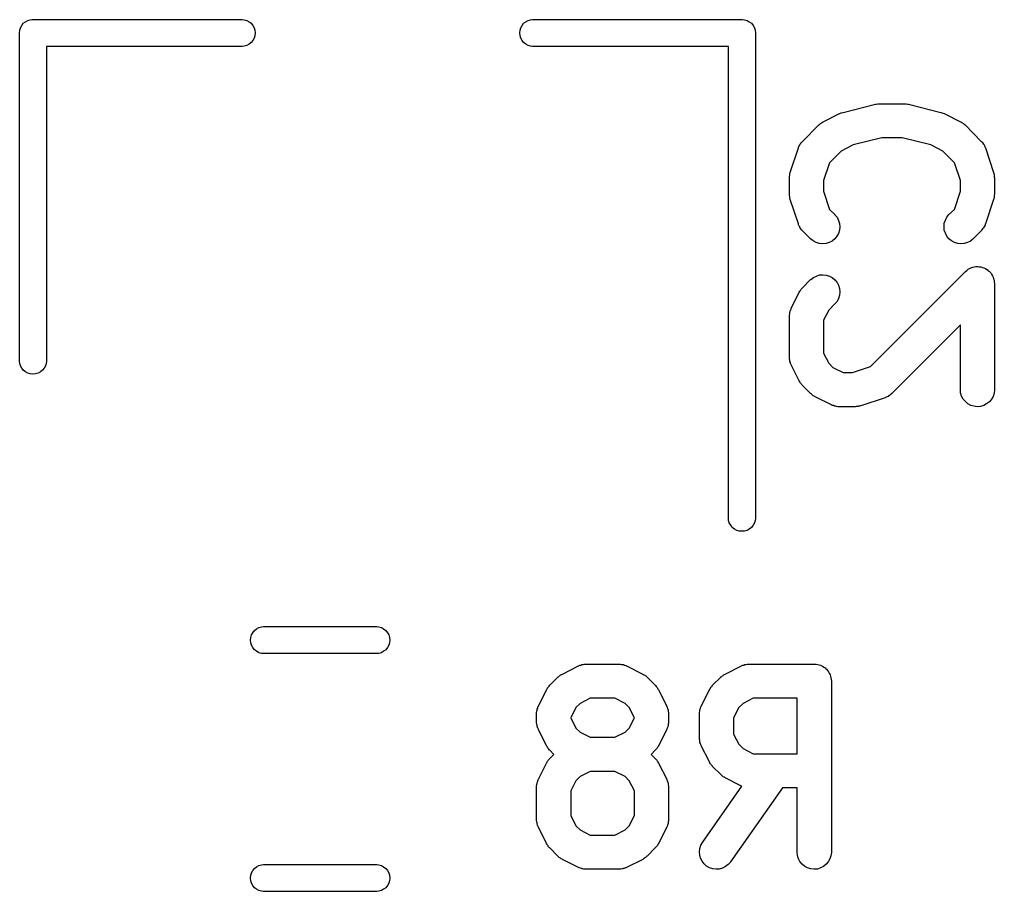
# Model space of a CAD drawing. Extents: x 99.2 to 141.2, y -118.7 to -76.
# Drawn here: x 125.76 to 130.106, y -110.015 to -106.13 of the extents above; entities that cross this region are included whole.
import ezdxf

# ---------------------------------------------------------------- set-up
doc = ezdxf.new("R2010")
doc.units = 0
doc.layers.add('BLACK', color=7, linetype='CONTINUOUS')

msp = doc.modelspace()

# ---------------------------------------------------------------- linework, layer by layer
at = {"layer": 'BLACK', "linetype": 'CONTINUOUS'}
for p, q in [((125.761, -106.178), (125.764, -106.167)), ((125.764, -106.167), (125.77, -106.157)), ((125.77, -106.157), (125.777, -106.147)), ((125.777, -106.147), (125.787, -106.14)), ((125.787, -106.14), (125.797, -106.134)), ((125.797, -106.134), (125.808, -106.131)), ((125.808, -106.131), (125.817, -106.13)), ((125.817, -106.13), (125.82, -106.13)), ((125.82, -106.13), (125.823, -106.13)), ((125.823, -106.13), (126.753, -106.13)), ((126.753, -106.13), (126.762, -106.131)), ((126.762, -106.131), (126.773, -106.134)), ((126.773, -106.134), (126.783, -106.14)), ((126.783, -106.14), (126.793, -106.147)), ((126.793, -106.147), (126.8, -106.157)), ((126.8, -106.157), (126.806, -106.167)), ((126.806, -106.167), (126.809, -106.178)), ((127.991, -106.178), (127.994, -106.167)), ((127.994, -106.167), (128, -106.157)), ((128, -106.157), (128.007, -106.147)), ((128.007, -106.147), (128.017, -106.14)), ((128.017, -106.14), (128.027, -106.134)), ((128.027, -106.134), (128.038, -106.131)), ((128.038, -106.131), (128.047, -106.13)), ((128.047, -106.13), (128.977, -106.13)), ((128.977, -106.13), (128.98, -106.13)), ((128.98, -106.13), (128.983, -106.13)), ((128.983, -106.13), (128.983, -106.13)), ((128.983, -106.13), (128.992, -106.131)), ((128.992, -106.131), (129.003, -106.134)), ((129.003, -106.134), (129.013, -106.14)), ((129.013, -106.14), (129.023, -106.147)), ((129.023, -106.147), (129.03, -106.157)), ((129.03, -106.157), (129.036, -106.167)), ((129.036, -106.167), (129.039, -106.178)), ((125.76, -106.19), (125.761, -106.178)), ((125.76, -106.193), (125.76, -106.19)), ((125.76, -107.653), (125.76, -106.193)), ((126.806, -106.213), (126.8, -106.223)), ((126.809, -106.202), (126.806, -106.213)), ((126.809, -106.178), (126.81, -106.19)), ((126.81, -106.19), (126.809, -106.202)), ((127.99, -106.19), (127.991, -106.178)), ((127.991, -106.202), (127.99, -106.19)), ((127.994, -106.213), (127.991, -106.202)), ((128, -106.223), (127.994, -106.213)), ((129.039, -106.178), (129.04, -106.19)), ((129.04, -106.19), (129.04, -106.193)), ((129.04, -106.193), (129.04, -108.353)), ((126.753, -106.25), (125.88, -106.25)), ((125.88, -106.25), (125.88, -107.653)), ((126.762, -106.249), (126.753, -106.25)), ((126.773, -106.246), (126.762, -106.249)), ((126.783, -106.24), (126.773, -106.246)), ((126.793, -106.233), (126.783, -106.24)), ((126.8, -106.223), (126.793, -106.233)), ((128.007, -106.233), (128, -106.223)), ((128.017, -106.24), (128.007, -106.233)), ((128.027, -106.246), (128.017, -106.24)), ((128.038, -106.249), (128.027, -106.246)), ((128.047, -106.25), (128.038, -106.249)), ((128.92, -106.25), (128.047, -106.25)), ((128.92, -108.353), (128.92, -106.25)), ((129.431, -106.544), (129.576, -106.507)), ((129.576, -106.507), (129.577, -106.507)), ((129.577, -106.507), (129.578, -106.507)), ((129.578, -106.507), (129.579, -106.507)), ((129.579, -106.507), (129.586, -106.506)), ((129.586, -106.506), (129.592, -106.505)), ((129.592, -106.505), (129.593, -106.505)), ((129.593, -106.505), (129.594, -106.505)), ((129.594, -106.505), (129.703, -106.505)), ((129.703, -106.505), (129.704, -106.505)), ((129.704, -106.505), (129.706, -106.505)), ((129.706, -106.505), (129.707, -106.505)), ((129.707, -106.505), (129.713, -106.506)), ((129.713, -106.506), (129.719, -106.507)), ((129.719, -106.507), (129.72, -106.507)), ((129.72, -106.507), (129.722, -106.507)), ((129.722, -106.507), (129.867, -106.544)), ((129.342, -106.586), (129.415, -106.549)), ((129.415, -106.549), (129.416, -106.549)), ((129.416, -106.549), (129.416, -106.549)), ((129.416, -106.549), (129.417, -106.549)), ((129.417, -106.549), (129.423, -106.546)), ((129.423, -106.546), (129.43, -106.544)), ((129.43, -106.544), (129.43, -106.544)), ((129.43, -106.544), (129.431, -106.544)), ((129.867, -106.544), (129.868, -106.544)), ((129.868, -106.544), (129.868, -106.544)), ((129.868, -106.544), (129.868, -106.544)), ((129.868, -106.544), (129.875, -106.547)), ((129.875, -106.547), (129.882, -106.549)), ((129.882, -106.549), (129.882, -106.549)), ((129.882, -106.549), (129.882, -106.549)), ((129.882, -106.549), (129.955, -106.586)), ((129.25, -106.673), (129.323, -106.6)), ((129.323, -106.599), (129.327, -106.597)), ((129.323, -106.6), (129.323, -106.599)), ((129.327, -106.597), (129.33, -106.594)), ((129.33, -106.594), (129.333, -106.592)), ((129.333, -106.592), (129.335, -106.59)), ((129.335, -106.59), (129.339, -106.588)), ((129.339, -106.588), (129.342, -106.586)), ((129.955, -106.586), (129.956, -106.586)), ((129.956, -106.586), (129.959, -106.589)), ((129.959, -106.589), (129.963, -106.591)), ((129.963, -106.591), (129.966, -106.593)), ((129.966, -106.593), (129.968, -106.594)), ((129.968, -106.594), (129.971, -106.597)), ((129.971, -106.597), (129.975, -106.6)), ((129.975, -106.6), (130.047, -106.673)), ((129.234, -106.697), (129.236, -106.693)), ((129.236, -106.693), (129.238, -106.688)), ((129.238, -106.688), (129.24, -106.686)), ((129.24, -106.686), (129.241, -106.684)), ((129.241, -106.684), (129.244, -106.68)), ((129.244, -106.68), (129.247, -106.676)), ((129.247, -106.676), (129.249, -106.674)), ((129.249, -106.674), (129.25, -106.673)), ((129.476, -106.689), (129.422, -106.716)), ((129.604, -106.657), (129.476, -106.689)), ((129.694, -106.657), (129.604, -106.657)), ((129.822, -106.689), (129.694, -106.657)), ((129.876, -106.716), (129.822, -106.689)), ((130.047, -106.673), (130.048, -106.673)), ((130.048, -106.673), (130.049, -106.675)), ((130.049, -106.675), (130.051, -106.677)), ((130.051, -106.677), (130.054, -106.681)), ((130.054, -106.681), (130.057, -106.685)), ((130.057, -106.685), (130.058, -106.687)), ((130.058, -106.687), (130.06, -106.689)), ((130.06, -106.689), (130.062, -106.694)), ((130.062, -106.694), (130.064, -106.698)), ((129.195, -106.811), (129.232, -106.702)), ((129.232, -106.701), (129.233, -106.699)), ((129.232, -106.702), (129.232, -106.701)), ((129.233, -106.699), (129.234, -106.697)), ((129.422, -106.716), (129.371, -106.768)), ((129.927, -106.768), (129.876, -106.716)), ((130.064, -106.698), (130.065, -106.7)), ((130.065, -106.7), (130.066, -106.702)), ((130.066, -106.702), (130.102, -106.811)), ((129.371, -106.768), (129.344, -106.848)), ((129.954, -106.848), (129.927, -106.768)), ((129.192, -106.826), (129.193, -106.823)), ((129.193, -106.819), (129.194, -106.815)), ((129.193, -106.823), (129.193, -106.819)), ((129.194, -106.815), (129.195, -106.811)), ((130.102, -106.811), (130.102, -106.812)), ((130.102, -106.812), (130.103, -106.816)), ((130.103, -106.816), (130.104, -106.82)), ((130.104, -106.82), (130.105, -106.824)), ((130.105, -106.824), (130.105, -106.827)), ((129.192, -106.83), (129.192, -106.826)), ((129.192, -106.834), (129.192, -106.83)), ((129.192, -106.835), (129.192, -106.834)), ((129.192, -106.908), (129.192, -106.835)), ((129.344, -106.848), (129.344, -106.895)), ((129.954, -106.895), (129.954, -106.848)), ((130.105, -106.827), (130.105, -106.831)), ((130.105, -106.831), (130.106, -106.835)), ((130.106, -106.835), (130.106, -106.908)), ((129.192, -106.912), (129.192, -106.908)), ((129.344, -106.895), (129.371, -106.976)), ((129.927, -106.976), (129.954, -106.895)), ((130.106, -106.909), (130.105, -106.913)), ((130.106, -106.908), (130.106, -106.909)), ((129.192, -106.916), (129.192, -106.912)), ((129.193, -106.919), (129.192, -106.916)), ((129.193, -106.923), (129.193, -106.919)), ((129.194, -106.927), (129.193, -106.923)), ((129.195, -106.931), (129.194, -106.927)), ((129.195, -106.932), (129.195, -106.931)), ((129.232, -107.041), (129.195, -106.932)), ((130.102, -106.932), (130.066, -107.041)), ((130.103, -106.928), (130.102, -106.932)), ((130.104, -106.924), (130.103, -106.928)), ((130.105, -106.921), (130.104, -106.924)), ((130.105, -106.913), (130.105, -106.917)), ((130.105, -106.917), (130.105, -106.921)), ((129.371, -106.976), (129.394, -106.999)), ((129.903, -106.999), (129.927, -106.976)), ((129.233, -107.043), (129.232, -107.041)), ((129.394, -106.999), (129.395, -107)), ((129.395, -107), (129.404, -107.011)), ((129.404, -107.011), (129.411, -107.025)), ((129.411, -107.025), (129.415, -107.039)), ((129.415, -107.039), (129.416, -107.054)), ((129.881, -107.053), (129.882, -107.038)), ((129.882, -107.038), (129.887, -107.024)), ((129.887, -107.024), (129.894, -107.011)), ((129.894, -107.011), (129.903, -106.999)), ((130.066, -107.041), (130.065, -107.042)), ((129.233, -107.045), (129.233, -107.043)), ((129.236, -107.05), (129.233, -107.045)), ((129.238, -107.054), (129.236, -107.05)), ((129.239, -107.056), (129.238, -107.054)), ((129.24, -107.058), (129.239, -107.056)), ((129.243, -107.062), (129.24, -107.058)), ((129.246, -107.067), (129.243, -107.062)), ((129.248, -107.068), (129.246, -107.067)), ((129.249, -107.07), (129.248, -107.068)), ((129.25, -107.071), (129.249, -107.07)), ((129.286, -107.107), (129.25, -107.071)), ((129.41, -107.083), (129.403, -107.096)), ((129.415, -107.069), (129.41, -107.083)), ((129.416, -107.054), (129.415, -107.069)), ((129.882, -107.068), (129.881, -107.053)), ((129.887, -107.082), (129.882, -107.068)), ((129.894, -107.095), (129.887, -107.082)), ((130.047, -107.071), (130.011, -107.107)), ((130.049, -107.069), (130.047, -107.071)), ((130.05, -107.067), (130.049, -107.069)), ((130.053, -107.063), (130.05, -107.067)), ((130.057, -107.059), (130.053, -107.063)), ((130.058, -107.057), (130.057, -107.059)), ((130.059, -107.055), (130.058, -107.057)), ((130.061, -107.051), (130.059, -107.055)), ((130.064, -107.046), (130.061, -107.051)), ((130.065, -107.042), (130.064, -107.044)), ((130.064, -107.044), (130.064, -107.046)), ((129.298, -107.116), (129.286, -107.107)), ((129.311, -107.123), (129.298, -107.116)), ((129.325, -107.128), (129.311, -107.123)), ((129.34, -107.129), (129.325, -107.128)), ((129.355, -107.128), (129.34, -107.129)), ((129.369, -107.124), (129.355, -107.128)), ((129.382, -107.117), (129.369, -107.124)), ((129.394, -107.107), (129.382, -107.117)), ((129.403, -107.096), (129.394, -107.107)), ((129.903, -107.107), (129.894, -107.095)), ((129.914, -107.116), (129.903, -107.107)), ((129.927, -107.123), (129.914, -107.116)), ((129.942, -107.128), (129.927, -107.123)), ((129.956, -107.129), (129.942, -107.128)), ((129.971, -107.128), (129.956, -107.129)), ((129.985, -107.124), (129.971, -107.128)), ((129.999, -107.117), (129.985, -107.124)), ((130.01, -107.108), (129.999, -107.117)), ((130.011, -107.107), (130.01, -107.108)), ((129.553, -107.676), (129.976, -107.253)), ((129.976, -107.253), (129.977, -107.252)), ((129.976, -107.253), (129.976, -107.253)), ((129.976, -107.253), (129.976, -107.253)), ((129.976, -107.253), (129.976, -107.253)), ((129.977, -107.252), (129.982, -107.248)), ((129.982, -107.248), (129.988, -107.243)), ((129.988, -107.243), (129.995, -107.24)), ((129.988, -107.243), (129.988, -107.243)), ((129.988, -107.243), (129.988, -107.243)), ((129.995, -107.24), (130.001, -107.236)), ((130.001, -107.236), (130.009, -107.234)), ((130.001, -107.236), (130.001, -107.236)), ((130.001, -107.236), (130.001, -107.236)), ((130.009, -107.234), (130.015, -107.232)), ((130.015, -107.232), (130.016, -107.232)), ((130.016, -107.232), (130.023, -107.231)), ((130.016, -107.232), (130.016, -107.232)), ((130.023, -107.231), (130.03, -107.231)), ((130.03, -107.231), (130.031, -107.231)), ((130.03, -107.231), (130.03, -107.231)), ((130.031, -107.231), (130.038, -107.232)), ((130.038, -107.232), (130.045, -107.232)), ((130.045, -107.232), (130.045, -107.232)), ((130.045, -107.232), (130.045, -107.232)), ((130.045, -107.232), (130.052, -107.235)), ((130.052, -107.235), (130.059, -107.237)), ((130.059, -107.237), (130.059, -107.237)), ((130.059, -107.237), (130.059, -107.237)), ((130.059, -107.237), (130.066, -107.24)), ((130.066, -107.24), (130.072, -107.244)), ((130.072, -107.244), (130.072, -107.244)), ((130.072, -107.244), (130.073, -107.244)), ((130.073, -107.244), (130.078, -107.249)), ((130.078, -107.249), (130.084, -107.253)), ((130.084, -107.253), (130.084, -107.253)), ((130.084, -107.253), (130.084, -107.253)), ((130.084, -107.253), (130.089, -107.259)), ((130.089, -107.259), (130.093, -107.265)), ((129.25, -107.326), (129.286, -107.289)), ((129.286, -107.289), (129.287, -107.289)), ((129.287, -107.289), (129.299, -107.279)), ((129.299, -107.279), (129.312, -107.273)), ((129.312, -107.273), (129.326, -107.268)), ((129.326, -107.268), (129.341, -107.267)), ((129.341, -107.267), (129.356, -107.269)), ((129.356, -107.269), (129.37, -107.273)), ((129.37, -107.273), (129.383, -107.28)), ((129.383, -107.28), (129.395, -107.29)), ((129.395, -107.29), (129.404, -107.301)), ((129.404, -107.301), (129.411, -107.314)), ((130.093, -107.265), (130.093, -107.265)), ((130.093, -107.265), (130.093, -107.265)), ((130.093, -107.265), (130.097, -107.272)), ((130.097, -107.272), (130.1, -107.278)), ((130.1, -107.278), (130.1, -107.278)), ((130.1, -107.278), (130.1, -107.278)), ((130.1, -107.278), (130.102, -107.285)), ((130.102, -107.285), (130.104, -107.292)), ((130.104, -107.292), (130.104, -107.292)), ((130.104, -107.292), (130.105, -107.292)), ((130.105, -107.292), (130.105, -107.299)), ((130.105, -107.299), (130.106, -107.307)), ((129.2, -107.418), (129.236, -107.345)), ((129.236, -107.345), (129.239, -107.341)), ((129.236, -107.345), (129.236, -107.345)), ((129.239, -107.341), (129.241, -107.337)), ((129.241, -107.337), (129.243, -107.335)), ((129.243, -107.335), (129.244, -107.332)), ((129.244, -107.332), (129.247, -107.329)), ((129.247, -107.329), (129.25, -107.326)), ((129.411, -107.314), (129.415, -107.329)), ((129.415, -107.329), (129.416, -107.344)), ((129.416, -107.344), (129.415, -107.358)), ((130.106, -107.307), (130.106, -107.779)), ((129.404, -107.386), (129.394, -107.397)), ((129.411, -107.373), (129.404, -107.386)), ((129.415, -107.358), (129.411, -107.373)), ((129.194, -107.432), (129.196, -107.427)), ((129.194, -107.434), (129.194, -107.432)), ((129.196, -107.427), (129.198, -107.422)), ((129.198, -107.422), (129.199, -107.42)), ((129.199, -107.42), (129.2, -107.418)), ((129.367, -107.425), (129.344, -107.47)), ((129.394, -107.397), (129.367, -107.425)), ((129.192, -107.447), (129.193, -107.441)), ((129.192, -107.449), (129.192, -107.447)), ((129.192, -107.451), (129.192, -107.449)), ((129.192, -107.452), (129.192, -107.451)), ((129.192, -107.634), (129.192, -107.452)), ((129.193, -107.436), (129.194, -107.434)), ((129.193, -107.441), (129.193, -107.436)), ((129.344, -107.47), (129.344, -107.616)), ((129.954, -107.491), (129.648, -107.796)), ((129.954, -107.779), (129.954, -107.491)), ((129.192, -107.636), (129.192, -107.634)), ((129.192, -107.638), (129.192, -107.636)), ((129.192, -107.643), (129.192, -107.638)), ((129.193, -107.648), (129.192, -107.643)), ((129.194, -107.651), (129.193, -107.648)), ((129.344, -107.616), (129.367, -107.661)), ((125.761, -107.662), (125.76, -107.653)), ((125.764, -107.673), (125.761, -107.662)), ((125.77, -107.683), (125.764, -107.673)), ((125.777, -107.693), (125.77, -107.683)), ((125.787, -107.7), (125.777, -107.693)), ((125.863, -107.693), (125.853, -107.7)), ((125.87, -107.683), (125.863, -107.693)), ((125.876, -107.673), (125.87, -107.683)), ((125.879, -107.662), (125.876, -107.673)), ((125.88, -107.653), (125.879, -107.662)), ((129.194, -107.653), (129.194, -107.651)), ((129.196, -107.658), (129.194, -107.653)), ((129.197, -107.663), (129.196, -107.658)), ((129.198, -107.665), (129.197, -107.663)), ((129.199, -107.667), (129.198, -107.665)), ((129.2, -107.668), (129.199, -107.667)), ((129.236, -107.74), (129.2, -107.668)), ((129.367, -107.661), (129.385, -107.68)), ((129.385, -107.68), (129.431, -107.703)), ((129.473, -107.703), (129.553, -107.676)), ((125.797, -107.706), (125.787, -107.7)), ((125.808, -107.709), (125.797, -107.706)), ((125.82, -107.71), (125.808, -107.709)), ((125.832, -107.709), (125.82, -107.71)), ((125.843, -107.706), (125.832, -107.709)), ((125.853, -107.7), (125.843, -107.706)), ((129.431, -107.703), (129.473, -107.703)), ((129.238, -107.744), (129.236, -107.74)), ((129.24, -107.748), (129.238, -107.744)), ((129.242, -107.75), (129.24, -107.748)), ((129.244, -107.753), (129.242, -107.75)), ((129.247, -107.756), (129.244, -107.753)), ((129.249, -107.759), (129.247, -107.756)), ((129.25, -107.76), (129.249, -107.759)), ((129.286, -107.796), (129.25, -107.76)), ((129.955, -107.794), (129.954, -107.779)), ((130.106, -107.78), (130.104, -107.795)), ((130.106, -107.779), (130.106, -107.78)), ((129.29, -107.799), (129.286, -107.796)), ((129.293, -107.802), (129.29, -107.799)), ((129.295, -107.804), (129.293, -107.802)), ((129.298, -107.806), (129.295, -107.804)), ((129.302, -107.808), (129.298, -107.806)), ((129.305, -107.81), (129.302, -107.808)), ((129.306, -107.811), (129.305, -107.81)), ((129.379, -107.847), (129.306, -107.811)), ((129.618, -107.815), (129.51, -107.851)), ((129.62, -107.814), (129.618, -107.815)), ((129.623, -107.813), (129.62, -107.814)), ((129.627, -107.811), (129.623, -107.813)), ((129.632, -107.809), (129.627, -107.811)), ((129.634, -107.807), (129.632, -107.809)), ((129.636, -107.806), (129.634, -107.807)), ((129.64, -107.803), (129.636, -107.806)), ((129.644, -107.8), (129.64, -107.803)), ((129.646, -107.798), (129.644, -107.8)), ((129.647, -107.797), (129.646, -107.798)), ((129.648, -107.796), (129.647, -107.797)), ((129.959, -107.808), (129.955, -107.794)), ((129.966, -107.821), (129.959, -107.808)), ((129.976, -107.832), (129.966, -107.821)), ((130.093, -107.822), (130.083, -107.833)), ((130.1, -107.809), (130.093, -107.822)), ((130.104, -107.795), (130.1, -107.809)), ((129.381, -107.848), (129.379, -107.847)), ((129.383, -107.849), (129.381, -107.848)), ((129.388, -107.85), (129.383, -107.849)), ((129.393, -107.852), (129.388, -107.85)), ((129.395, -107.853), (129.393, -107.852)), ((129.397, -107.853), (129.395, -107.853)), ((129.402, -107.854), (129.397, -107.853)), ((129.407, -107.855), (129.402, -107.854)), ((129.41, -107.855), (129.407, -107.855)), ((129.412, -107.855), (129.41, -107.855)), ((129.413, -107.855), (129.412, -107.855)), ((129.485, -107.855), (129.413, -107.855)), ((129.49, -107.854), (129.485, -107.855)), ((129.494, -107.854), (129.49, -107.854)), ((129.497, -107.854), (129.494, -107.854)), ((129.5, -107.853), (129.497, -107.854)), ((129.504, -107.852), (129.5, -107.853)), ((129.509, -107.851), (129.504, -107.852)), ((129.51, -107.851), (129.509, -107.851)), ((129.987, -107.842), (129.976, -107.832)), ((130, -107.849), (129.987, -107.842)), ((130.014, -107.853), (130, -107.849)), ((130.029, -107.855), (130.014, -107.853)), ((130.044, -107.854), (130.029, -107.855)), ((130.058, -107.849), (130.044, -107.854)), ((130.071, -107.842), (130.058, -107.849)), ((130.083, -107.833), (130.071, -107.842)), ((128.921, -108.362), (128.92, -108.353)), ((128.924, -108.373), (128.921, -108.362)), ((128.93, -108.383), (128.924, -108.373)), ((128.937, -108.393), (128.93, -108.383)), ((129.03, -108.383), (129.023, -108.393)), ((129.036, -108.373), (129.03, -108.383)), ((129.039, -108.362), (129.036, -108.373)), ((129.04, -108.353), (129.039, -108.362)), ((128.947, -108.4), (128.937, -108.393)), ((128.957, -108.406), (128.947, -108.4)), ((128.968, -108.409), (128.957, -108.406)), ((128.98, -108.41), (128.968, -108.409)), ((128.992, -108.409), (128.98, -108.41)), ((129.003, -108.406), (128.992, -108.409)), ((129.013, -108.4), (129.003, -108.406)), ((129.023, -108.393), (129.013, -108.4)), ((126.794, -108.872), (126.8, -108.862)), ((126.8, -108.862), (126.807, -108.852)), ((126.807, -108.852), (126.817, -108.845)), ((126.817, -108.845), (126.827, -108.839)), ((126.827, -108.839), (126.838, -108.836)), ((126.838, -108.836), (126.847, -108.835)), ((126.847, -108.835), (127.353, -108.835)), ((127.353, -108.835), (127.362, -108.836)), ((127.362, -108.836), (127.373, -108.839)), ((127.373, -108.839), (127.383, -108.845)), ((127.383, -108.845), (127.393, -108.852)), ((127.393, -108.852), (127.4, -108.862)), ((127.4, -108.862), (127.406, -108.872)), ((126.79, -108.895), (126.791, -108.883)), ((126.791, -108.907), (126.79, -108.895)), ((126.791, -108.883), (126.794, -108.872)), ((126.794, -108.918), (126.791, -108.907)), ((127.406, -108.872), (127.409, -108.883)), ((127.409, -108.907), (127.406, -108.918)), ((127.409, -108.883), (127.41, -108.895)), ((127.41, -108.895), (127.409, -108.907)), ((126.8, -108.928), (126.794, -108.918)), ((126.807, -108.938), (126.8, -108.928)), ((126.817, -108.945), (126.807, -108.938)), ((126.827, -108.951), (126.817, -108.945)), ((126.838, -108.954), (126.827, -108.951)), ((126.847, -108.955), (126.838, -108.954)), ((127.362, -108.954), (127.353, -108.955)), ((127.373, -108.951), (127.362, -108.954)), ((127.383, -108.945), (127.373, -108.951)), ((127.393, -108.938), (127.383, -108.945)), ((127.4, -108.928), (127.393, -108.938)), ((127.406, -108.918), (127.4, -108.928)), ((127.353, -108.955), (126.847, -108.955)), ((128.18, -109.046), (128.252, -109.01)), ((128.252, -109.01), (128.253, -109.009)), ((128.253, -109.009), (128.255, -109.008)), ((128.255, -109.008), (128.257, -109.007)), ((128.257, -109.007), (128.262, -109.006)), ((128.262, -109.006), (128.267, -109.004)), ((128.267, -109.004), (128.269, -109.004)), ((128.269, -109.004), (128.272, -109.003)), ((128.272, -109.003), (128.277, -109.002)), ((128.277, -109.002), (128.282, -109.002)), ((128.282, -109.002), (128.284, -109.002)), ((128.284, -109.002), (128.286, -109.002)), ((128.286, -109.002), (128.432, -109.002)), ((128.432, -109.002), (128.433, -109.002)), ((128.433, -109.002), (128.435, -109.002)), ((128.435, -109.002), (128.437, -109.002)), ((128.437, -109.002), (128.442, -109.003)), ((128.442, -109.003), (128.447, -109.003)), ((128.447, -109.003), (128.45, -109.004)), ((128.45, -109.004), (128.452, -109.004)), ((128.452, -109.004), (128.457, -109.006)), ((128.457, -109.006), (128.462, -109.008)), ((128.462, -109.008), (128.464, -109.009)), ((128.464, -109.009), (128.466, -109.01)), ((128.466, -109.01), (128.538, -109.046)), ((128.905, -109.046), (128.978, -109.01)), ((128.978, -109.01), (128.979, -109.009)), ((128.979, -109.009), (128.981, -109.008)), ((128.981, -109.008), (128.983, -109.007)), ((128.983, -109.007), (128.988, -109.006)), ((128.988, -109.006), (128.993, -109.004)), ((128.993, -109.004), (128.995, -109.004)), ((128.995, -109.004), (128.997, -109.003)), ((128.997, -109.003), (129.003, -109.002)), ((129.003, -109.002), (129.008, -109.002)), ((129.008, -109.002), (129.01, -109.002)), ((129.01, -109.002), (129.012, -109.002)), ((129.012, -109.002), (129.302, -109.002)), ((129.302, -109.002), (129.303, -109.002)), ((129.303, -109.002), (129.303, -109.002)), ((129.303, -109.002), (129.303, -109.002)), ((129.303, -109.002), (129.303, -109.002)), ((129.303, -109.002), (129.311, -109.002)), ((129.311, -109.002), (129.318, -109.003)), ((129.318, -109.003), (129.318, -109.003)), ((129.318, -109.003), (129.318, -109.003)), ((129.318, -109.003), (129.325, -109.005)), ((129.325, -109.005), (129.332, -109.007)), ((129.332, -109.007), (129.332, -109.008)), ((129.332, -109.008), (129.332, -109.008)), ((129.332, -109.008), (129.339, -109.011)), ((129.339, -109.011), (129.345, -109.015)), ((129.345, -109.015), (129.345, -109.015)), ((129.345, -109.015), (129.345, -109.015)), ((129.345, -109.015), (129.351, -109.019)), ((129.351, -109.019), (129.356, -109.024)), ((129.356, -109.024), (129.357, -109.024)), ((129.357, -109.024), (129.357, -109.024)), ((129.357, -109.024), (129.361, -109.03)), ((129.361, -109.03), (129.366, -109.036)), ((129.366, -109.036), (129.366, -109.036)), ((129.366, -109.036), (129.366, -109.036)), ((129.366, -109.036), (129.369, -109.042)), ((128.124, -109.096), (128.16, -109.06)), ((128.16, -109.06), (128.161, -109.059)), ((128.161, -109.059), (128.164, -109.057)), ((128.164, -109.057), (128.167, -109.054)), ((128.167, -109.054), (128.17, -109.052)), ((128.17, -109.052), (128.172, -109.05)), ((128.172, -109.05), (128.176, -109.048)), ((128.176, -109.048), (128.18, -109.046)), ((128.538, -109.046), (128.539, -109.046)), ((128.539, -109.046), (128.543, -109.049)), ((128.543, -109.049), (128.547, -109.051)), ((128.547, -109.051), (128.549, -109.053)), ((128.549, -109.053), (128.552, -109.054)), ((128.552, -109.054), (128.555, -109.057)), ((128.555, -109.057), (128.558, -109.06)), ((128.558, -109.06), (128.594, -109.096)), ((128.849, -109.096), (128.886, -109.06)), ((128.886, -109.059), (128.89, -109.057)), ((128.886, -109.06), (128.886, -109.059)), ((128.89, -109.057), (128.893, -109.054)), ((128.893, -109.054), (128.896, -109.052)), ((128.896, -109.052), (128.898, -109.05)), ((128.898, -109.05), (128.902, -109.048)), ((128.902, -109.048), (128.905, -109.046)), ((129.369, -109.042), (129.373, -109.049)), ((129.373, -109.049), (129.373, -109.049)), ((129.373, -109.049), (129.373, -109.049)), ((129.373, -109.049), (129.375, -109.056)), ((129.375, -109.056), (129.377, -109.063)), ((129.377, -109.063), (129.377, -109.063)), ((129.377, -109.063), (129.377, -109.063)), ((129.377, -109.063), (129.378, -109.07)), ((129.378, -109.07), (129.379, -109.078)), ((129.379, -109.078), (129.379, -109.84)), ((128.073, -109.189), (128.109, -109.116)), ((128.109, -109.116), (128.11, -109.115)), ((128.11, -109.115), (128.112, -109.112)), ((128.112, -109.112), (128.114, -109.108)), ((128.114, -109.108), (128.116, -109.105)), ((128.116, -109.105), (128.118, -109.103)), ((128.118, -109.103), (128.121, -109.1)), ((128.121, -109.1), (128.124, -109.096)), ((128.594, -109.096), (128.595, -109.097)), ((128.595, -109.097), (128.598, -109.101)), ((128.598, -109.101), (128.601, -109.104)), ((128.601, -109.104), (128.602, -109.106)), ((128.602, -109.106), (128.604, -109.109)), ((128.604, -109.109), (128.606, -109.113)), ((128.606, -109.113), (128.609, -109.116)), ((128.609, -109.116), (128.645, -109.189)), ((128.799, -109.189), (128.835, -109.116)), ((128.835, -109.116), (128.836, -109.115)), ((128.836, -109.115), (128.838, -109.112)), ((128.838, -109.112), (128.84, -109.108)), ((128.84, -109.108), (128.842, -109.105)), ((128.842, -109.105), (128.844, -109.103)), ((128.844, -109.103), (128.847, -109.1)), ((128.847, -109.1), (128.849, -109.096)), ((128.304, -109.154), (128.259, -109.177)), ((128.414, -109.154), (128.304, -109.154)), ((128.459, -109.177), (128.414, -109.154)), ((129.03, -109.154), (128.985, -109.177)), ((129.226, -109.154), (129.03, -109.154)), ((129.226, -109.401), (129.226, -109.154)), ((128.065, -109.217), (128.066, -109.212)), ((128.066, -109.212), (128.067, -109.207)), ((128.067, -109.205), (128.068, -109.203)), ((128.067, -109.207), (128.067, -109.205)), ((128.068, -109.203), (128.07, -109.198)), ((128.07, -109.198), (128.071, -109.193)), ((128.071, -109.193), (128.072, -109.191)), ((128.072, -109.191), (128.073, -109.189)), ((128.24, -109.195), (128.217, -109.241)), ((128.259, -109.177), (128.24, -109.195)), ((128.478, -109.195), (128.459, -109.177)), ((128.501, -109.241), (128.478, -109.195)), ((128.645, -109.189), (128.645, -109.19)), ((128.645, -109.19), (128.646, -109.192)), ((128.646, -109.192), (128.647, -109.194)), ((128.647, -109.194), (128.649, -109.199)), ((128.649, -109.199), (128.65, -109.204)), ((128.65, -109.204), (128.651, -109.206)), ((128.651, -109.206), (128.651, -109.208)), ((128.651, -109.208), (128.652, -109.213)), ((128.652, -109.213), (128.653, -109.218)), ((128.791, -109.217), (128.792, -109.212)), ((128.792, -109.207), (128.793, -109.205)), ((128.792, -109.212), (128.792, -109.207)), ((128.793, -109.205), (128.794, -109.203)), ((128.794, -109.203), (128.795, -109.198)), ((128.795, -109.198), (128.797, -109.193)), ((128.797, -109.193), (128.798, -109.191)), ((128.798, -109.191), (128.799, -109.189)), ((128.966, -109.195), (128.943, -109.241)), ((128.985, -109.177), (128.966, -109.195)), ((128.065, -109.22), (128.065, -109.217)), ((128.065, -109.222), (128.065, -109.22)), ((128.065, -109.223), (128.065, -109.222)), ((128.065, -109.259), (128.065, -109.223)), ((128.217, -109.241), (128.217, -109.241)), ((128.217, -109.241), (128.24, -109.287)), ((128.478, -109.287), (128.501, -109.241)), ((128.501, -109.241), (128.501, -109.241)), ((128.653, -109.218), (128.653, -109.221)), ((128.653, -109.221), (128.653, -109.223)), ((128.653, -109.223), (128.653, -109.259)), ((128.791, -109.22), (128.791, -109.217)), ((128.791, -109.222), (128.791, -109.22)), ((128.791, -109.223), (128.791, -109.222)), ((128.791, -109.332), (128.791, -109.223)), ((128.943, -109.241), (128.943, -109.314)), ((128.065, -109.261), (128.065, -109.259)), ((128.065, -109.264), (128.065, -109.261)), ((128.066, -109.269), (128.065, -109.264)), ((128.067, -109.274), (128.066, -109.269)), ((128.067, -109.276), (128.067, -109.274)), ((128.068, -109.278), (128.067, -109.276)), ((128.069, -109.283), (128.068, -109.278)), ((128.071, -109.288), (128.069, -109.283)), ((128.072, -109.29), (128.071, -109.288)), ((128.073, -109.292), (128.072, -109.29)), ((128.073, -109.293), (128.073, -109.292)), ((128.109, -109.366), (128.073, -109.293)), ((128.24, -109.287), (128.259, -109.305)), ((128.459, -109.305), (128.478, -109.287)), ((128.645, -109.293), (128.609, -109.366)), ((128.646, -109.291), (128.645, -109.293)), ((128.647, -109.289), (128.646, -109.291)), ((128.648, -109.284), (128.647, -109.289)), ((128.65, -109.279), (128.648, -109.284)), ((128.651, -109.277), (128.65, -109.279)), ((128.652, -109.27), (128.651, -109.275)), ((128.651, -109.275), (128.651, -109.277)), ((128.653, -109.265), (128.652, -109.27)), ((128.653, -109.259), (128.653, -109.26)), ((128.653, -109.26), (128.653, -109.262)), ((128.653, -109.262), (128.653, -109.265)), ((128.259, -109.305), (128.304, -109.328)), ((128.304, -109.328), (128.414, -109.328)), ((128.414, -109.328), (128.459, -109.305)), ((128.791, -109.334), (128.791, -109.332)), ((128.791, -109.336), (128.791, -109.334)), ((128.792, -109.341), (128.791, -109.336)), ((128.792, -109.347), (128.792, -109.341)), ((128.943, -109.314), (128.966, -109.359)), ((128.112, -109.369), (128.109, -109.366)), ((128.114, -109.373), (128.112, -109.369)), ((128.116, -109.376), (128.114, -109.373)), ((128.117, -109.378), (128.116, -109.376)), ((128.12, -109.381), (128.117, -109.378)), ((128.123, -109.385), (128.12, -109.381)), ((128.124, -109.386), (128.123, -109.385)), ((128.142, -109.404), (128.124, -109.386)), ((128.594, -109.386), (128.576, -109.404)), ((128.597, -109.382), (128.594, -109.386)), ((128.6, -109.379), (128.597, -109.382)), ((128.602, -109.377), (128.6, -109.379)), ((128.604, -109.374), (128.602, -109.377)), ((128.606, -109.37), (128.604, -109.374)), ((128.608, -109.367), (128.606, -109.37)), ((128.609, -109.366), (128.608, -109.367)), ((128.793, -109.349), (128.792, -109.347)), ((128.793, -109.351), (128.793, -109.349)), ((128.795, -109.356), (128.793, -109.351)), ((128.797, -109.361), (128.795, -109.356)), ((128.798, -109.363), (128.797, -109.361)), ((128.798, -109.365), (128.798, -109.363)), ((128.799, -109.366), (128.798, -109.365)), ((128.835, -109.438), (128.799, -109.366)), ((128.966, -109.359), (128.985, -109.378)), ((128.985, -109.378), (129.03, -109.401)), ((128.114, -109.434), (128.116, -109.432)), ((128.116, -109.432), (128.118, -109.429)), ((128.118, -109.429), (128.121, -109.426)), ((128.121, -109.426), (128.124, -109.423)), ((128.124, -109.423), (128.142, -109.404)), ((128.576, -109.404), (128.594, -109.423)), ((128.594, -109.423), (128.595, -109.424)), ((128.595, -109.424), (128.598, -109.427)), ((128.598, -109.427), (128.601, -109.43)), ((128.601, -109.43), (128.602, -109.433)), ((129.03, -109.401), (129.226, -109.401)), ((128.073, -109.515), (128.109, -109.443)), ((128.109, -109.443), (128.11, -109.442)), ((128.11, -109.442), (128.112, -109.438)), ((128.112, -109.438), (128.114, -109.434)), ((128.602, -109.433), (128.604, -109.435)), ((128.604, -109.435), (128.606, -109.439)), ((128.606, -109.439), (128.609, -109.443)), ((128.609, -109.443), (128.645, -109.515)), ((128.837, -109.442), (128.835, -109.438)), ((128.839, -109.446), (128.837, -109.442)), ((128.841, -109.448), (128.839, -109.446)), ((128.843, -109.451), (128.841, -109.448)), ((128.846, -109.454), (128.843, -109.451)), ((128.849, -109.457), (128.846, -109.454)), ((128.849, -109.458), (128.849, -109.457)), ((128.886, -109.494), (128.849, -109.458)), ((128.07, -109.524), (128.071, -109.519)), ((128.071, -109.519), (128.072, -109.517)), ((128.072, -109.517), (128.073, -109.515)), ((128.259, -109.503), (128.24, -109.522)), ((128.304, -109.48), (128.259, -109.503)), ((128.414, -109.48), (128.304, -109.48)), ((128.459, -109.503), (128.414, -109.48)), ((128.478, -109.522), (128.459, -109.503)), ((128.645, -109.515), (128.645, -109.516)), ((128.645, -109.516), (128.646, -109.518)), ((128.646, -109.518), (128.647, -109.52)), ((128.889, -109.497), (128.886, -109.494)), ((128.892, -109.5), (128.889, -109.497)), ((128.895, -109.502), (128.892, -109.5)), ((128.897, -109.504), (128.895, -109.502)), ((128.901, -109.506), (128.897, -109.504)), ((128.905, -109.508), (128.901, -109.506)), ((128.905, -109.509), (128.905, -109.508)), ((128.978, -109.545), (128.905, -109.509)), ((128.065, -109.544), (128.066, -109.539)), ((128.065, -109.546), (128.065, -109.544)), ((128.065, -109.548), (128.065, -109.546)), ((128.065, -109.549), (128.065, -109.548)), ((128.065, -109.695), (128.065, -109.549)), ((128.066, -109.539), (128.067, -109.534)), ((128.067, -109.531), (128.068, -109.529)), ((128.067, -109.534), (128.067, -109.531)), ((128.068, -109.529), (128.07, -109.524)), ((128.24, -109.522), (128.217, -109.567)), ((128.501, -109.567), (128.478, -109.522)), ((128.647, -109.52), (128.649, -109.525)), ((128.649, -109.525), (128.65, -109.53)), ((128.65, -109.53), (128.651, -109.532)), ((128.651, -109.532), (128.651, -109.535)), ((128.651, -109.535), (128.652, -109.54)), ((128.652, -109.54), (128.653, -109.545)), ((128.653, -109.545), (128.653, -109.547)), ((128.653, -109.547), (128.653, -109.549)), ((128.653, -109.549), (128.653, -109.695)), ((128.805, -109.796), (128.98, -109.546)), ((129.161, -109.553), (128.929, -109.883)), ((128.98, -109.546), (128.978, -109.545)), ((129.226, -109.553), (129.161, -109.553)), ((129.226, -109.84), (129.226, -109.553)), ((128.217, -109.567), (128.217, -109.677)), ((128.501, -109.677), (128.501, -109.567)), ((128.217, -109.677), (128.24, -109.722)), ((128.478, -109.722), (128.501, -109.677)), ((128.065, -109.697), (128.065, -109.695)), ((128.065, -109.699), (128.065, -109.697)), ((128.066, -109.704), (128.065, -109.699)), ((128.067, -109.709), (128.066, -109.704)), ((128.067, -109.712), (128.067, -109.709)), ((128.068, -109.714), (128.067, -109.712)), ((128.069, -109.719), (128.068, -109.714)), ((128.071, -109.724), (128.069, -109.719)), ((128.072, -109.726), (128.071, -109.724)), ((128.073, -109.728), (128.072, -109.726)), ((128.073, -109.729), (128.073, -109.728)), ((128.109, -109.801), (128.073, -109.729)), ((128.24, -109.722), (128.259, -109.741)), ((128.459, -109.741), (128.478, -109.722)), ((128.645, -109.729), (128.609, -109.801)), ((128.646, -109.727), (128.645, -109.729)), ((128.647, -109.725), (128.646, -109.727)), ((128.648, -109.72), (128.647, -109.725)), ((128.65, -109.715), (128.648, -109.72)), ((128.651, -109.713), (128.65, -109.715)), ((128.652, -109.705), (128.651, -109.71)), ((128.651, -109.71), (128.651, -109.713)), ((128.653, -109.7), (128.652, -109.705)), ((128.653, -109.695), (128.653, -109.696)), ((128.653, -109.696), (128.653, -109.698)), ((128.653, -109.698), (128.653, -109.7)), ((128.259, -109.741), (128.304, -109.764)), ((128.304, -109.764), (128.414, -109.764)), ((128.414, -109.764), (128.459, -109.741)), ((128.112, -109.805), (128.109, -109.801)), ((128.114, -109.809), (128.112, -109.805)), ((128.116, -109.811), (128.114, -109.809)), ((128.117, -109.814), (128.116, -109.811)), ((128.12, -109.817), (128.117, -109.814)), ((128.123, -109.82), (128.12, -109.817)), ((128.124, -109.821), (128.123, -109.82)), ((128.16, -109.857), (128.124, -109.821)), ((128.594, -109.821), (128.558, -109.857)), ((128.597, -109.818), (128.594, -109.821)), ((128.6, -109.815), (128.597, -109.818)), ((128.602, -109.812), (128.6, -109.815)), ((128.604, -109.81), (128.602, -109.812)), ((128.606, -109.806), (128.604, -109.81)), ((128.608, -109.802), (128.606, -109.806)), ((128.609, -109.801), (128.608, -109.802)), ((128.791, -109.838), (128.793, -109.823)), ((128.793, -109.823), (128.797, -109.809)), ((128.797, -109.809), (128.805, -109.796)), ((128.163, -109.86), (128.16, -109.857)), ((128.166, -109.863), (128.163, -109.86)), ((128.169, -109.865), (128.166, -109.863)), ((128.171, -109.867), (128.169, -109.865)), ((128.548, -109.865), (128.546, -109.867)), ((128.551, -109.864), (128.548, -109.865)), ((128.554, -109.861), (128.551, -109.864)), ((128.557, -109.858), (128.554, -109.861)), ((128.558, -109.857), (128.557, -109.858)), ((128.792, -109.853), (128.791, -109.838)), ((128.796, -109.867), (128.792, -109.853)), ((129.228, -109.855), (129.226, -109.84)), ((129.232, -109.869), (129.228, -109.855)), ((129.377, -109.856), (129.372, -109.87)), ((129.379, -109.841), (129.377, -109.856)), ((129.379, -109.84), (129.379, -109.841)), ((126.807, -109.912), (126.817, -109.905)), ((126.817, -109.905), (126.827, -109.899)), ((126.827, -109.899), (126.838, -109.896)), ((126.838, -109.896), (126.847, -109.895)), ((126.847, -109.895), (127.353, -109.895)), ((127.353, -109.895), (127.362, -109.896)), ((127.362, -109.896), (127.373, -109.899)), ((127.373, -109.899), (127.383, -109.905)), ((127.383, -109.905), (127.393, -109.912)), ((128.175, -109.869), (128.171, -109.867)), ((128.179, -109.871), (128.175, -109.869)), ((128.18, -109.872), (128.179, -109.871)), ((128.252, -109.908), (128.18, -109.872)), ((128.254, -109.909), (128.252, -109.908)), ((128.256, -109.91), (128.254, -109.909)), ((128.261, -109.911), (128.256, -109.91)), ((128.461, -109.91), (128.456, -109.912)), ((128.463, -109.909), (128.461, -109.91)), ((128.465, -109.908), (128.463, -109.909)), ((128.466, -109.908), (128.465, -109.908)), ((128.538, -109.872), (128.466, -109.908)), ((128.542, -109.869), (128.538, -109.872)), ((128.546, -109.867), (128.542, -109.869)), ((128.803, -109.88), (128.796, -109.867)), ((128.812, -109.892), (128.803, -109.88)), ((128.823, -109.902), (128.812, -109.892)), ((128.836, -109.909), (128.823, -109.902)), ((128.85, -109.914), (128.836, -109.909)), ((128.907, -109.904), (128.894, -109.911)), ((128.919, -109.895), (128.907, -109.904)), ((128.929, -109.884), (128.919, -109.895)), ((128.929, -109.883), (128.929, -109.884)), ((129.239, -109.882), (129.232, -109.869)), ((129.248, -109.893), (129.239, -109.882)), ((129.26, -109.903), (129.248, -109.893)), ((129.273, -109.91), (129.26, -109.903)), ((129.287, -109.914), (129.273, -109.91)), ((129.331, -109.91), (129.317, -109.915)), ((129.344, -109.903), (129.331, -109.91)), ((129.356, -109.894), (129.344, -109.903)), ((129.365, -109.883), (129.356, -109.894)), ((129.372, -109.87), (129.365, -109.883)), ((126.79, -109.955), (126.791, -109.943)), ((126.791, -109.943), (126.794, -109.932)), ((126.794, -109.932), (126.8, -109.922)), ((126.8, -109.922), (126.807, -109.912)), ((127.393, -109.912), (127.4, -109.922)), ((127.4, -109.922), (127.406, -109.932)), ((127.406, -109.932), (127.409, -109.943)), ((127.409, -109.943), (127.41, -109.955)), ((128.266, -109.913), (128.261, -109.911)), ((128.268, -109.914), (128.266, -109.913)), ((128.271, -109.914), (128.268, -109.914)), ((128.276, -109.915), (128.271, -109.914)), ((128.281, -109.916), (128.276, -109.915)), ((128.283, -109.916), (128.281, -109.916)), ((128.285, -109.916), (128.283, -109.916)), ((128.286, -109.916), (128.285, -109.916)), ((128.432, -109.916), (128.286, -109.916)), ((128.434, -109.916), (128.432, -109.916)), ((128.436, -109.916), (128.434, -109.916)), ((128.441, -109.915), (128.436, -109.916)), ((128.446, -109.914), (128.441, -109.915)), ((128.449, -109.914), (128.446, -109.914)), ((128.451, -109.913), (128.449, -109.914)), ((128.456, -109.912), (128.451, -109.913)), ((128.865, -109.916), (128.85, -109.914)), ((128.879, -109.915), (128.865, -109.916)), ((128.894, -109.911), (128.879, -109.915)), ((129.302, -109.916), (129.287, -109.914)), ((129.317, -109.915), (129.302, -109.916)), ((126.791, -109.967), (126.79, -109.955)), ((126.794, -109.978), (126.791, -109.967)), ((126.8, -109.988), (126.794, -109.978)), ((126.807, -109.998), (126.8, -109.988)), ((127.4, -109.988), (127.393, -109.998)), ((127.406, -109.978), (127.4, -109.988)), ((127.409, -109.967), (127.406, -109.978)), ((127.41, -109.955), (127.409, -109.967)), ((126.817, -110.005), (126.807, -109.998)), ((126.827, -110.011), (126.817, -110.005)), ((126.838, -110.014), (126.827, -110.011)), ((126.847, -110.015), (126.838, -110.014)), ((127.353, -110.015), (126.847, -110.015)), ((127.362, -110.014), (127.353, -110.015)), ((127.373, -110.011), (127.362, -110.014)), ((127.383, -110.005), (127.373, -110.011)), ((127.393, -109.998), (127.383, -110.005))]:
    msp.add_line(p, q, dxfattribs=at)

doc.saveas('drawing.dxf')
